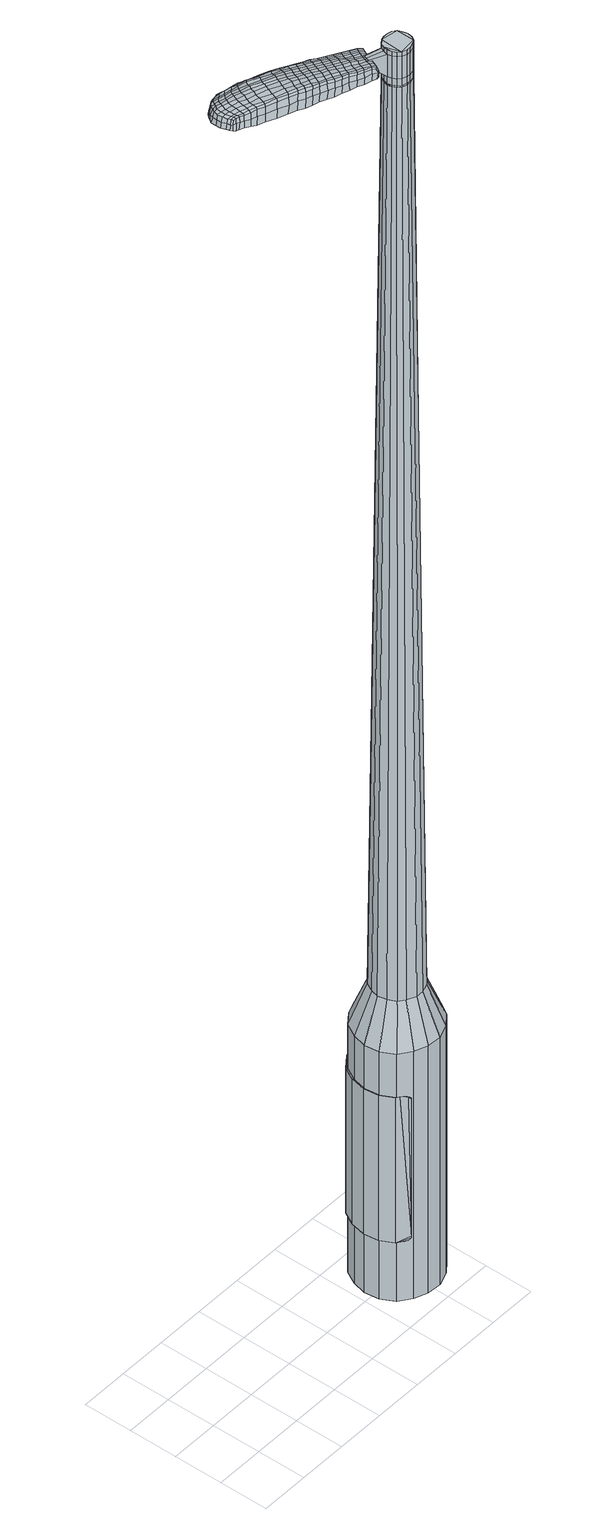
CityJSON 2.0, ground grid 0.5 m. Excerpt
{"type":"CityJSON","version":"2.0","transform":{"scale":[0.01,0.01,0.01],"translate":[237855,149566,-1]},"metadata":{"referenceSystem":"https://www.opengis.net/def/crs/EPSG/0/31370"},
"CityObjects":{
"object1":{"type":"GenericCityObject","attributes":{"cluster":994,"mean_distance_to_centroid":0.336,"new_centroid_x":237857.54,"new_centroid_y":149566.58,"mean_distance_to_camera":14.03,"H1":49.87,"H2":51.18,"Z_final":110.57,"cluster2":-1,"proj_x":237857.62,"proj_y":149566.37,"id_line":48019,"bearing_l":68.98,"distance":0.223,"orientation":"left","G_obj":158.98},"geometry":[{"type":"MultiSurface","lod":"2","boundaries":[[[0,1,2,3]],[[1,4,5,2]],[[4,6,7,5]],[[6,8,9,7]],[[8,10,11,9]],[[10,12,13,11]],[[12,14,15,13]],[[14,16,17,15]],[[16,18,19,17]],[[18,20,21,19]],[[20,22,23,21]],[[22,24,25,23]],[[24,26,27,25]],[[26,28,29,27]],[[28,30,31,29]],[[30,32,33,31]],[[32,34,35,33]],[[34,0,3,35]],[[36,37,38,39]],[[38,40,41,42]],[[41,43,42]],[[42,44,45,46]],[[45,47,46]],[[46,48,49,50]],[[49,51,50]],[[42,46,50,38]],[[50,52,39,38]],[[53,36,39]],[[2,5,7,35]],[[7,9,11,15]],[[11,13,15]],[[15,17,19,23]],[[19,21,23]],[[23,25,27,31]],[[27,29,31]],[[15,23,31,7]],[[31,33,35,7]],[[3,2,35]],[[1,0,54,55]],[[0,34,56,54]],[[34,32,57,56]],[[32,30,58,57]],[[30,28,59,58]],[[28,26,60,59]],[[26,24,61,60]],[[24,22,62,61]],[[22,20,63,62]],[[20,18,64,63]],[[18,16,65,64]],[[16,14,66,65]],[[14,12,67,66]],[[12,10,68,67]],[[10,8,69,68]],[[8,6,70,69]],[[6,4,71,70]],[[4,1,55,71]],[[55,54,72,73]],[[54,56,74,72]],[[56,57,75,74]],[[57,58,76,75]],[[58,59,77,76]],[[59,60,78,77]],[[60,61,79,78]],[[61,62,80,79]],[[62,63,81,80]],[[63,64,82,81]],[[64,65,83,82]],[[65,66,84,83]],[[66,67,85,84]],[[67,68,86,85]],[[68,69,87,86]],[[69,70,88,87]],[[70,71,89,88]],[[71,55,73,89]],[[72,90,91,92]],[[93,94,90,72]],[[75,95,94,93]],[[76,96,95,75]],[[97,98,96,76]],[[78,99,98,97]],[[79,100,99,78]],[[101,102,100,79]],[[103,104,102,101]],[[105,106,104,103]],[[107,108,106,105]],[[84,109,108,107]],[[110,111,109,84]],[[112,113,111,110]],[[87,114,113,112]],[[88,115,114,87]],[[116,117,115,88]],[[92,91,117,116]],[[118,119,120,121]],[[122,118,121,123]],[[124,122,123,125]],[[126,124,125,127]],[[128,126,127,129]],[[130,128,129,131]],[[132,130,131,133]],[[134,132,133,135]],[[136,134,135,137]],[[138,136,137,139]],[[140,138,139,141]],[[142,140,141,143]],[[144,142,143,145]],[[146,144,145,147]],[[148,146,147,149]],[[150,148,149,151]],[[73,72,92]],[[74,93,72]],[[74,75,93]],[[77,97,76]],[[77,78,97]],[[80,101,79]],[[80,81,103,101]],[[81,82,105,103]],[[82,83,107,105]],[[83,84,107]],[[85,110,84]],[[85,86,112,110]],[[86,87,112]],[[89,116,88]],[[89,73,92,116]],[[152,91,90]],[[152,153,117,91]],[[153,115,117]],[[154,113,114]],[[154,155,111,113]],[[155,109,111]],[[156,108,109]],[[156,157,106,108]],[[157,158,104,106]],[[158,159,102,104]],[[159,100,102]],[[160,98,99]],[[160,96,98]],[[161,94,95]],[[161,90,94]],[[39,52,150,162]],[[152,90,163,151]],[[53,39,162,119]],[[90,161,120,163]],[[36,53,119,118]],[[161,95,121,120]],[[37,36,118,122]],[[95,96,123,121]],[[38,37,122,124]],[[96,160,125,123]],[[40,38,124,126]],[[160,99,127,125]],[[41,40,126,128]],[[99,100,129,127]],[[43,41,128,130]],[[100,159,131,129]],[[42,43,130,132]],[[159,158,133,131]],[[44,42,132,134]],[[158,157,135,133]],[[45,44,134,136]],[[157,156,137,135]],[[47,45,136,138]],[[156,109,139,137]],[[46,47,138,140]],[[109,155,141,139]],[[48,46,140,142]],[[155,154,143,141]],[[49,48,142,144]],[[154,114,145,143]],[[51,49,144,146]],[[114,115,147,145]],[[50,51,146,148]],[[115,153,149,147]],[[52,50,148,150]],[[153,152,151,149]],[[150,151,164,165]],[[151,163,166,164]],[[163,120,167,166]],[[120,119,168,167]],[[119,162,169,168]],[[162,150,165,169]],[[170,171,172,173]],[[174,170,173,175]],[[170,174,176,177]],[[171,170,177,178]],[[179,180,181,182]],[[183,179,182,184]],[[179,183,185,186]],[[180,179,186,187]],[[188,189,190,191]],[[192,188,191,193]],[[188,192,194,195]],[[189,188,195,196]],[[197,198,199,200]],[[201,197,200,202]],[[197,201,203,204]],[[198,197,204,205]],[[206,207,208,209]],[[210,206,209,211]],[[206,210,212,213]],[[207,206,213,214]],[[215,216,217,218]],[[219,215,218,220]],[[215,219,221,222]],[[216,215,222,223]],[[224,225,226,227]],[[216,224,227,217]],[[224,216,223,228]],[[225,224,228,229]],[[230,231,232,233]],[[225,230,233,226]],[[230,225,229,234]],[[231,230,234,235]],[[236,174,175,237]],[[231,236,237,232]],[[236,231,235,238]],[[174,236,238,176]],[[239,240,241,242]],[[243,239,242,244]],[[239,243,245,246]],[[240,239,246,247]],[[248,249,250,251]],[[240,248,251,241]],[[248,240,247,252]],[[249,248,252,253]],[[254,255,256,257]],[[249,254,257,250]],[[254,249,253,258]],[[255,254,258,259]],[[260,261,262,263]],[[255,260,263,256]],[[260,255,259,264]],[[261,260,264,265]],[[266,171,178,267]],[[261,266,267,262]],[[266,261,265,268]],[[171,266,268,172]],[[269,270,271,272]],[[273,269,272,274]],[[269,273,275,276]],[[270,269,276,277]],[[278,279,280,281]],[[270,278,281,271]],[[278,270,277,282]],[[279,278,282,283]],[[284,285,286,287]],[[279,284,287,280]],[[284,279,283,288]],[[285,284,288,289]],[[290,183,184,291]],[[285,290,291,286]],[[290,285,289,292]],[[183,290,292,185]],[[293,294,295,296]],[[297,293,296,298]],[[293,297,299,300]],[[294,293,300,301]],[[302,303,304,305]],[[294,302,305,295]],[[302,294,301,306]],[[303,302,306,307]],[[308,309,310,311]],[[303,308,311,304]],[[308,303,307,312]],[[309,308,312,313]],[[314,315,316,317]],[[309,314,317,310]],[[314,309,313,318]],[[315,314,318,319]],[[320,180,187,321]],[[315,320,321,316]],[[320,315,319,322]],[[180,320,322,181]],[[323,209,208,324]],[[325,323,324,326]],[[323,325,327,328]],[[209,323,328,211]],[[329,325,326,330]],[[331,329,330,332]],[[329,331,333,334]],[[325,329,334,327]],[[335,331,332,336]],[[337,335,336,338]],[[335,337,339,340]],[[331,335,340,333]],[[341,337,338,342]],[[343,341,342,344]],[[341,343,345,346]],[[337,341,346,339]],[[347,343,344,348]],[[198,347,348,199]],[[347,198,205,349]],[[343,347,349,345]],[[350,351,196,195]],[[352,350,195,194]],[[350,352,353,354]],[[351,350,354,355]],[[356,357,355,354]],[[358,356,354,353]],[[356,358,359,360]],[[357,356,360,361]],[[362,363,361,360]],[[364,362,360,359]],[[362,364,365,366]],[[363,362,366,367]],[[368,369,367,366]],[[370,368,366,365]],[[368,370,203,201]],[[369,368,201,202]],[[371,372,373,374]],[[273,371,374,275]],[[371,273,274,375]],[[372,371,375,376]],[[377,192,193,378]],[[372,377,378,373]],[[377,372,376,379]],[[192,377,379,194]],[[380,381,382,383]],[[219,380,383,221]],[[380,219,220,384]],[[381,380,384,385]],[[386,387,388,389]],[[381,386,389,382]],[[386,381,385,390]],[[387,386,390,391]],[[392,189,196,393]],[[387,392,393,388]],[[392,387,391,394]],[[189,392,394,190]],[[395,396,397,398]],[[177,395,398,178]],[[395,177,176,399]],[[396,395,399,400]],[[401,402,403,404]],[[396,401,404,397]],[[401,396,400,405]],[[402,401,405,406]],[[407,200,199,408]],[[402,407,408,403]],[[407,402,406,409]],[[200,407,409,202]],[[410,411,412,413]],[[182,410,413,184]],[[410,182,181,414]],[[411,410,414,415]],[[416,204,203,417]],[[411,416,417,412]],[[416,411,415,418]],[[204,416,418,205]],[[419,420,421,422]],[[297,419,422,299]],[[419,297,298,423]],[[420,419,423,424]],[[425,210,211,426]],[[420,425,426,421]],[[425,420,424,427]],[[210,425,427,212]],[[428,429,430,431]],[[243,428,431,245]],[[428,243,244,432]],[[429,428,432,433]],[[434,435,436,437]],[[429,434,437,430]],[[434,429,433,438]],[[435,434,438,439]],[[440,207,214,441]],[[435,440,441,436]],[[440,435,439,442]],[[207,440,442,208]],[[443,444,433,432]],[[242,443,432,244]],[[443,242,241,445]],[[444,443,445,446]],[[447,448,439,438]],[[444,447,438,433]],[[447,444,446,449]],[[448,447,449,450]],[[451,324,208,442]],[[448,451,442,439]],[[451,448,450,452]],[[324,451,452,326]],[[453,454,455,456]],[[300,453,456,301]],[[453,300,299,422]],[[454,453,422,421]],[[457,328,327,458]],[[454,457,458,455]],[[457,454,421,426]],[[328,457,426,211]],[[459,460,446,445]],[[251,459,445,241]],[[459,251,250,461]],[[460,459,461,462]],[[463,464,450,449]],[[460,463,449,446]],[[463,460,462,465]],[[464,463,465,466]],[[467,330,326,452]],[[464,467,452,450]],[[467,464,466,468]],[[330,467,468,332]],[[469,470,471,472]],[[306,469,472,307]],[[469,306,301,456]],[[470,469,456,455]],[[473,334,333,474]],[[470,473,474,471]],[[473,470,455,458]],[[334,473,458,327]],[[475,476,462,461]],[[257,475,461,250]],[[475,257,256,477]],[[476,475,477,478]],[[479,480,466,465]],[[476,479,465,462]],[[479,476,478,481]],[[480,479,481,482]],[[483,336,332,468]],[[480,483,468,466]],[[483,480,482,484]],[[336,483,484,338]],[[485,486,487,488]],[[312,485,488,313]],[[485,312,307,472]],[[486,485,472,471]],[[489,340,339,490]],[[486,489,490,487]],[[489,486,471,474]],[[340,489,474,333]],[[491,492,478,477]],[[263,491,477,256]],[[491,263,262,493]],[[492,491,493,494]],[[495,496,482,481]],[[492,495,481,478]],[[495,492,494,497]],[[496,495,497,498]],[[499,342,338,484]],[[496,499,484,482]],[[499,496,498,500]],[[342,499,500,344]],[[501,502,503,504]],[[318,501,504,319]],[[501,318,313,488]],[[502,501,488,487]],[[505,346,345,506]],[[502,505,506,503]],[[505,502,487,490]],[[346,505,490,339]],[[507,508,494,493]],[[267,507,493,262]],[[507,267,178,398]],[[508,507,398,397]],[[509,510,498,497]],[[508,509,497,494]],[[509,508,397,404]],[[510,509,404,403]],[[511,348,344,500]],[[510,511,500,498]],[[511,510,403,408]],[[348,511,408,199]],[[512,513,415,414]],[[322,512,414,181]],[[512,322,319,504]],[[513,512,504,503]],[[514,349,205,418]],[[513,514,418,415]],[[514,513,503,506]],[[349,514,506,345]],[[515,516,376,375]],[[272,515,375,274]],[[515,272,271,517]],[[516,515,517,518]],[[519,352,194,379]],[[516,519,379,376]],[[519,516,518,520]],[[352,519,520,353]],[[521,522,523,524]],[[222,521,524,223]],[[521,222,221,383]],[[522,521,383,382]],[[525,526,527,528]],[[522,525,528,523]],[[525,522,382,389]],[[526,525,389,388]],[[529,351,355,530]],[[526,529,530,527]],[[529,526,388,393]],[[351,529,393,196]],[[531,532,518,517]],[[281,531,517,271]],[[531,281,280,533]],[[532,531,533,534]],[[535,358,353,520]],[[532,535,520,518]],[[535,532,534,536]],[[358,535,536,359]],[[537,538,539,540]],[[228,537,540,229]],[[537,228,223,524]],[[538,537,524,523]],[[541,542,543,544]],[[538,541,544,539]],[[541,538,523,528]],[[542,541,528,527]],[[545,357,361,546]],[[542,545,546,543]],[[545,542,527,530]],[[357,545,530,355]],[[547,548,534,533]],[[287,547,533,280]],[[547,287,286,549]],[[548,547,549,550]],[[551,364,359,536]],[[548,551,536,534]],[[551,548,550,552]],[[364,551,552,365]],[[553,554,555,556]],[[234,553,556,235]],[[553,234,229,540]],[[554,553,540,539]],[[557,558,559,560]],[[554,557,560,555]],[[557,554,539,544]],[[558,557,544,543]],[[561,363,367,562]],[[558,561,562,559]],[[561,558,543,546]],[[363,561,546,361]],[[563,564,550,549]],[[291,563,549,286]],[[563,291,184,413]],[[564,563,413,412]],[[565,370,365,552]],[[564,565,552,550]],[[565,564,412,417]],[[370,565,417,203]],[[566,567,400,399]],[[238,566,399,176]],[[566,238,235,556]],[[567,566,556,555]],[[568,569,406,405]],[[567,568,405,400]],[[568,567,555,560]],[[569,568,560,559]],[[570,369,202,409]],[[569,570,409,406]],[[570,569,559,562]],[[369,570,562,367]],[[571,572,573,574]],[[574,573,575,576]],[[577,575,573,578]],[[578,573,572,579]],[[580,581,582,583]],[[583,582,584,585]],[[586,584,582,587]],[[587,582,581,588]],[[589,590,591,592]],[[592,591,593,594]],[[595,593,591,596]],[[596,591,590,597]],[[598,599,600,601]],[[601,600,602,603]],[[604,602,600,605]],[[605,600,599,606]],[[607,608,609,610]],[[610,609,611,612]],[[613,611,609,614]],[[614,609,608,615]],[[616,617,618,619]],[[619,618,620,621]],[[622,620,618,623]],[[623,618,617,624]],[[625,626,627,628]],[[628,627,617,616]],[[624,617,627,629]],[[629,627,626,630]],[[631,632,633,634]],[[634,633,626,625]],[[630,626,633,635]],[[635,633,632,636]],[[576,575,637,638]],[[638,637,632,631]],[[636,632,637,639]],[[639,637,575,577]],[[640,641,642,643]],[[643,642,644,645]],[[646,644,642,647]],[[647,642,641,648]],[[649,650,651,652]],[[652,651,641,640]],[[648,641,651,653]],[[653,651,650,654]],[[655,656,657,658]],[[658,657,650,649]],[[654,650,657,659]],[[659,657,656,660]],[[661,662,663,664]],[[664,663,656,655]],[[660,656,663,665]],[[665,663,662,666]],[[579,572,667,668]],[[668,667,662,661]],[[666,662,667,669]],[[669,667,572,571]],[[670,671,672,673]],[[673,672,674,675]],[[676,674,672,677]],[[677,672,671,678]],[[679,680,681,682]],[[682,681,671,670]],[[678,671,681,683]],[[683,681,680,684]],[[685,686,687,688]],[[688,687,680,679]],[[684,680,687,689]],[[689,687,686,690]],[[585,584,691,692]],[[692,691,686,685]],[[690,686,691,693]],[[693,691,584,586]],[[694,695,696,697]],[[697,696,698,699]],[[700,698,696,701]],[[701,696,695,702]],[[703,704,705,706]],[[706,705,695,694]],[[702,695,705,707]],[[707,705,704,708]],[[709,710,711,712]],[[712,711,704,703]],[[708,704,711,713]],[[713,711,710,714]],[[715,716,717,718]],[[718,717,710,709]],[[714,710,717,719]],[[719,717,716,720]],[[588,581,721,722]],[[722,721,716,715]],[[720,716,721,723]],[[723,721,581,580]],[[607,610,724,725]],[[725,724,726,727]],[[728,726,724,729]],[[729,724,610,612]],[[727,726,730,731]],[[731,730,732,733]],[[734,732,730,735]],[[735,730,726,728]],[[733,732,736,737]],[[737,736,738,739]],[[740,738,736,741]],[[741,736,732,734]],[[739,738,742,743]],[[743,742,744,745]],[[746,744,742,747]],[[747,742,738,740]],[[745,744,748,749]],[[749,748,599,598]],[[606,599,748,750]],[[750,748,744,746]],[[597,751,752,596]],[[596,752,753,595]],[[754,753,752,755]],[[755,752,751,756]],[[756,757,758,755]],[[755,758,759,754]],[[760,759,758,761]],[[761,758,757,762]],[[762,763,764,761]],[[761,764,765,760]],[[766,765,764,767]],[[767,764,763,768]],[[768,769,770,767]],[[767,770,771,766]],[[604,771,770,602]],[[602,770,769,603]],[[772,773,774,775]],[[775,774,674,676]],[[675,674,774,776]],[[776,774,773,777]],[[594,593,778,779]],[[779,778,773,772]],[[777,773,778,780]],[[780,778,593,595]],[[781,782,783,784]],[[784,783,620,622]],[[621,620,783,785]],[[785,783,782,786]],[[787,788,789,790]],[[790,789,782,781]],[[786,782,789,791]],[[791,789,788,792]],[[597,590,793,794]],[[794,793,788,787]],[[792,788,793,795]],[[795,793,590,589]],[[796,797,798,799]],[[799,798,578,579]],[[577,578,798,800]],[[800,798,797,801]],[[802,803,804,805]],[[805,804,797,796]],[[801,797,804,806]],[[806,804,803,807]],[[598,601,808,809]],[[809,808,803,802]],[[807,803,808,810]],[[810,808,601,603]],[[811,812,813,814]],[[814,813,583,585]],[[580,583,813,815]],[[815,813,812,816]],[[604,605,817,818]],[[818,817,812,811]],[[816,812,817,819]],[[819,817,605,606]],[[820,821,822,823]],[[823,822,698,700]],[[699,698,822,824]],[[824,822,821,825]],[[612,611,826,827]],[[827,826,821,820]],[[825,821,826,828]],[[828,826,611,613]],[[829,830,831,646]],[[831,644,646]],[[645,644,831,832]],[[832,831,830,833]],[[834,835,836,837]],[[837,836,830,829]],[[833,830,836,838]],[[838,836,835,839]],[[615,608,840,841]],[[841,840,835,834]],[[839,835,840,842]],[[842,840,608,607]],[[833,843,844,832]],[[832,844,643,645]],[[640,643,844,845]],[[845,844,843,846]],[[839,847,848,838]],[[838,848,843,833]],[[846,843,848,849]],[[849,848,847,850]],[[607,725,851,842]],[[842,851,847,839]],[[850,847,851,852]],[[852,851,725,727]],[[853,854,855,856]],[[856,855,701,702]],[[700,701,855,823]],[[823,855,854,820]],[[728,729,857,858]],[[858,857,854,853]],[[820,854,857,827]],[[827,857,729,612]],[[846,859,860,845]],[[845,860,652,640]],[[649,652,860,861]],[[861,860,859,862]],[[850,863,864,849]],[[849,864,859,846]],[[862,859,864,865]],[[865,864,863,866]],[[727,731,867,852]],[[852,867,863,850]],[[866,863,867,868]],[[868,867,731,733]],[[869,870,871,872]],[[872,871,707,708]],[[702,707,871,856]],[[856,871,870,853]],[[734,735,873,874]],[[874,873,870,869]],[[853,870,873,858]],[[858,873,735,728]],[[862,875,876,861]],[[861,876,658,649]],[[655,658,876,877]],[[877,876,875,878]],[[866,879,880,865]],[[865,880,875,862]],[[878,875,880,881]],[[881,880,879,882]],[[733,737,883,868]],[[868,883,879,866]],[[882,879,883,884]],[[884,883,737,739]],[[885,886,887,888]],[[888,887,713,714]],[[708,713,887,872]],[[872,887,886,869]],[[740,741,889,890]],[[890,889,886,885]],[[869,886,889,874]],[[874,889,741,734]],[[878,891,892,877]],[[877,892,664,655]],[[661,664,892,893]],[[893,892,891,894]],[[882,895,896,881]],[[881,896,891,878]],[[894,891,896,897]],[[897,896,895,898]],[[739,743,899,884]],[[884,899,895,882]],[[898,895,899,900]],[[900,899,743,745]],[[901,902,903,904]],[[904,903,719,720]],[[714,719,903,888]],[[888,903,902,885]],[[746,747,905,906]],[[906,905,902,901]],[[885,902,905,890]],[[890,905,747,740]],[[894,907,908,893]],[[893,908,668,661]],[[579,668,908,799]],[[799,908,907,796]],[[898,909,910,897]],[[897,910,907,894]],[[796,907,910,805]],[[805,910,909,802]],[[745,749,911,900]],[[900,911,909,898]],[[802,909,911,809]],[[809,911,749,598]],[[816,912,913,815]],[[815,913,723,580]],[[720,723,913,904]],[[904,913,912,901]],[[606,750,914,819]],[[819,914,912,816]],[[901,912,914,906]],[[906,914,750,746]],[[777,915,916,776]],[[776,916,673,675]],[[670,673,916,917]],[[917,916,915,918]],[[595,753,919,780]],[[780,919,915,777]],[[918,915,919,920]],[[920,919,753,754]],[[921,922,923,924]],[[924,923,623,624]],[[622,623,923,784]],[[784,923,922,781]],[[925,926,927,928]],[[928,927,922,921]],[[781,922,927,790]],[[790,927,926,787]],[[756,751,929,930]],[[930,929,926,925]],[[787,926,929,794]],[[794,929,751,597]],[[918,931,932,917]],[[917,932,682,670]],[[679,682,932,933]],[[933,932,931,934]],[[754,759,935,920]],[[920,935,931,918]],[[934,931,935,936]],[[936,935,759,760]],[[937,938,939,940]],[[940,939,629,630]],[[624,629,939,924]],[[924,939,938,921]],[[941,942,943,944]],[[944,943,938,937]],[[921,938,943,928]],[[928,943,942,925]],[[762,757,945,946]],[[946,945,942,941]],[[925,942,945,930]],[[930,945,757,756]],[[934,947,948,933]],[[933,948,688,679]],[[685,688,948,949]],[[949,948,947,950]],[[760,765,951,936]],[[936,951,947,934]],[[950,947,951,952]],[[952,951,765,766]],[[953,954,955,956]],[[956,955,635,636]],[[630,635,955,940]],[[940,955,954,937]],[[957,958,959,960]],[[960,959,954,953]],[[937,954,959,944]],[[944,959,958,941]],[[768,763,961,962]],[[962,961,958,957]],[[941,958,961,946]],[[946,961,763,762]],[[950,963,964,949]],[[949,964,692,685]],[[585,692,964,814]],[[814,964,963,811]],[[766,771,965,952]],[[952,965,963,950]],[[811,963,965,818]],[[818,965,771,604]],[[801,966,967,800]],[[800,967,639,577]],[[636,639,967,956]],[[956,967,966,953]],[[807,968,969,806]],[[806,969,966,801]],[[953,966,969,960]],[[960,969,968,957]],[[603,769,970,810]],[[810,970,968,807]],[[957,968,970,962]],[[962,970,769,768]],[[571,574,173,172]],[[574,576,175,173]],[[586,587,186,185]],[[587,588,187,186]],[[589,592,191,190]],[[592,594,193,191]],[[613,614,213,212]],[[614,615,214,213]],[[616,619,218,217]],[[619,621,220,218]],[[625,628,227,226]],[[628,616,217,227]],[[631,634,233,232]],[[634,625,226,233]],[[576,638,237,175]],[[638,631,232,237]],[[646,647,246,245]],[[647,648,247,246]],[[648,653,252,247]],[[653,654,253,252]],[[654,659,258,253]],[[659,660,259,258]],[[660,665,264,259]],[[665,666,265,264]],[[666,669,268,265]],[[669,571,172,268]],[[676,677,276,275]],[[677,678,277,276]],[[678,683,282,277]],[[683,684,283,282]],[[684,689,288,283]],[[689,690,289,288]],[[690,693,292,289]],[[693,586,185,292]],[[694,697,296,295]],[[697,699,298,296]],[[703,706,305,304]],[[706,694,295,305]],[[709,712,311,310]],[[712,703,304,311]],[[715,718,317,316]],[[718,709,310,317]],[[588,722,321,187]],[[722,715,316,321]],[[772,775,374,373]],[[775,676,275,374]],[[594,779,378,193]],[[779,772,373,378]],[[621,785,384,220]],[[785,786,385,384]],[[786,791,390,385]],[[791,792,391,390]],[[792,795,394,391]],[[795,589,190,394]],[[699,824,423,298]],[[824,825,424,423]],[[825,828,427,424]],[[828,613,212,427]],[[829,646,431,430]],[[646,245,431]],[[834,837,437,436]],[[837,829,430,437]],[[615,841,441,214]],[[841,834,436,441]],[[971,972,973,974]],[[975,976,974,973]],[[977,978,979,980]],[[981,982,983,984]],[[972,985,986,973]],[[987,975,973,986]],[[988,977,980,989]],[[990,991,982,981]],[[985,992,993,986]],[[993,994,987,986]],[[995,988,989,996]],[[997,991,990,998]],[[992,999,1000,993]],[[1000,1001,994,993]],[[1002,995,996,1003]],[[1004,997,998,1005]],[[1006,1007,1008,1009]],[[1010,1011,1007,1006]],[[1010,1012,1013,1011]],[[1012,1014,1015,1013]],[[1016,1017,1018,1019]],[[1020,1021,1017,1016]],[[1022,1023,1021,1020]],[[1024,1025,1023,1022]],[[1019,1008,1007,1016]],[[1016,1007,1011,1020]],[[1011,1013,1022,1020]],[[1013,1015,1024,1022]],[[980,979,976,975]],[[989,980,975,987]],[[994,996,989,987]],[[1001,1003,996,994]],[[981,984,978,977]],[[990,981,977,988]],[[998,990,988,995]],[[1005,998,995,1002]],[[982,1006,1009,983]],[[991,1010,1006,982]],[[1012,1010,991,997]],[[1014,1012,997,1004]],[[1026,1027,1028,1029]],[[1028,1030,1031,1032]],[[1028,1032,1033,1034]],[[1028,1034,1029]],[[1035,1026,1029,1036]],[[1037,1036,1029,1038]],[[1039,1038,1029]],[[1040,1028,1027,1041]],[[1042,1040,1041,1043]],[[1044,1042,1043,1045]],[[1046,1044,1045,1047]],[[1048,1046,1047,1049]],[[1049,1050,1051,1052]],[[1049,1052,1053,1054]],[[1049,1054,1055,1056]],[[1055,1057,1058,1059]],[[1055,1059,1060,1061]],[[1055,1061,1056]],[[1049,1056,1048]],[[1062,1063,1027,1026]],[[1064,1065,1030,1028]],[[1066,1067,1039,1029]],[[1063,1068,1041,1027]],[[1069,1064,1028,1040]],[[1068,1070,1043,1041]],[[1071,1069,1040,1042]],[[1070,1072,1045,1043]],[[1073,1071,1042,1044]],[[1072,1074,1047,1045]],[[1075,1073,1044,1046]],[[1074,1076,1049,1047]],[[1077,1075,1046,1048]],[[1076,1078,1050,1049]],[[1079,1080,1057,1055]],[[1081,1077,1048,1056]],[[1051,1050,1078,1082]],[[1052,1051,1082,1083]],[[1053,1052,1083,1084]],[[1054,1053,1084,1085]],[[1055,1054,1085,1079]],[[1086,1062,1026,1035]],[[1087,1086,1035,1036]],[[1088,1087,1036,1037]],[[1089,1088,1037,1038]],[[1067,1089,1038,1039]],[[1031,1030,1065,1090]],[[1058,1057,1080,1091]],[[1032,1031,1090,1092]],[[1033,1032,1092,1093]],[[1034,1033,1093,1094]],[[1029,1034,1094,1066]],[[1059,1058,1091,1095]],[[1060,1059,1095,1096]],[[1061,1060,1096,1097]],[[1056,1061,1097,1081]]]}]}
},
"vertices":[
[212,72,384],[219,85,384],[219,85,96],[212,72,96],[231,94,384],[231,94,96],[245,99,384],[245,99,96],[259,99,384],[259,99,96],[273,93,384],[273,93,96],[284,84,384],[284,84,96],[291,71,384],[291,71,96],[294,56,384],[294,56,96],[291,42,384],[291,42,96],[283,29,384],[283,29,96],[272,20,384],[272,20,96],[258,15,384],[258,15,96],[243,16,384],[243,16,96],[230,21,384],[230,21,96],[218,30,384],[218,30,96],[211,43,384],[211,43,96],[209,58,384],[209,58,96],[239,53,1524],[241,49,1524],[244,46,1524],[239,62,1524],[249,44,1524],[253,44,1524],[262,48,1524],[258,45,1524],[264,52,1524],[265,57,1524],[262,66,1524],[264,61,1524],[258,69,1524],[254,70,1524],[245,69,1524],[249,70,1524],[241,66,1524],[238,57,1524],[228,66,429],[232,74,429],[226,58,429],[228,49,429],[232,41,429],[238,36,429],[247,32,429],[255,32,429],[264,35,429],[270,41,429],[275,48,429],[277,57,429],[275,65,429],[271,73,429],[264,79,429],[256,82,429],[247,82,429],[239,79,429],[239,62,1483],[241,66,1483],[238,57,1483],[239,53,1483],[241,49,1483],[244,46,1483],[249,44,1483],[253,44,1483],[258,45,1483],[262,48,1483],[264,52,1483],[265,57,1483],[264,61,1483],[262,66,1483],[258,69,1483],[254,70,1483],[249,70,1483],[245,69,1483],[239,62,1485],[242,66,1485],[242,66,1483],[239,57,1483],[239,57,1485],[239,53,1485],[241,49,1485],[245,46,1483],[245,46,1485],[249,44,1485],[253,44,1485],[258,46,1483],[258,46,1485],[261,49,1483],[261,49,1485],[263,52,1483],[263,52,1485],[264,57,1483],[264,57,1485],[264,61,1485],[261,65,1483],[261,65,1485],[258,68,1483],[258,68,1485],[254,70,1485],[249,70,1485],[245,68,1483],[245,68,1485],[239,53,1519],[238,57,1519],[238,57,1493],[239,53,1493],[241,49,1519],[241,49,1493],[244,46,1519],[244,46,1493],[249,44,1519],[249,44,1493],[253,44,1519],[253,44,1493],[258,45,1519],[258,45,1493],[262,48,1519],[262,48,1493],[264,52,1519],[264,52,1493],[265,57,1519],[265,57,1493],[264,61,1519],[264,61,1493],[262,66,1519],[262,66,1493],[258,69,1519],[258,69,1493],[254,70,1519],[254,70,1493],[249,70,1519],[249,70,1493],[245,69,1519],[245,69,1493],[241,66,1519],[241,66,1493],[241,66,1485],[245,69,1485],[258,69,1485],[262,66,1485],[265,57,1485],[264,52,1485],[262,48,1485],[258,45,1485],[244,46,1485],[238,57,1485],[239,62,1519],[239,62,1493],[223,72,1513],[223,72,1518],[221,69,1513],[220,66,1513],[220,66,1518],[221,69,1518],[159,113,1519],[166,111,1518],[165,113,1509],[159,115,1510],[151,117,1519],[151,119,1510],[152,115,1526],[160,112,1525],[166,109,1525],[145,78,1519],[152,75,1518],[153,76,1525],[147,79,1525],[137,80,1519],[138,82,1526],[135,80,1510],[143,77,1510],[150,74,1509],[83,120,1519],[84,124,1519],[84,124,1513],[82,121,1513],[83,116,1519],[82,116,1513],[84,116,1524],[85,120,1524],[86,123,1524],[152,94,1530],[159,91,1529],[160,94,1529],[153,97,1530],[144,97,1531],[145,100,1531],[142,93,1530],[151,90,1530],[158,88,1529],[228,65,1512],[229,67,1512],[227,68,1517],[227,65,1517],[227,62,1512],[225,63,1517],[226,62,1506],[227,65,1506],[228,68,1506],[104,133,1519],[107,133,1519],[106,134,1512],[103,135,1512],[101,134,1518],[101,135,1512],[101,133,1522],[103,132,1523],[107,131,1524],[111,131,1519],[117,130,1519],[116,132,1512],[111,133,1512],[111,130,1524],[117,128,1525],[122,128,1519],[130,125,1519],[129,127,1511],[122,130,1511],[123,126,1526],[130,124,1526],[140,121,1519],[140,123,1510],[141,119,1526],[227,83,1513],[220,86,1513],[220,85,1518],[227,82,1517],[232,80,1512],[230,80,1516],[231,82,1506],[226,84,1507],[219,88,1507],[213,89,1514],[206,92,1515],[206,91,1520],[213,88,1519],[212,91,1507],[205,94,1507],[199,96,1515],[192,99,1516],[193,97,1522],[200,94,1521],[199,97,1508],[192,100,1508],[186,102,1517],[179,105,1517],[179,103,1524],[186,100,1523],[185,104,1508],[178,107,1509],[172,108,1518],[173,106,1524],[172,110,1509],[90,100,1519],[93,99,1519],[94,100,1524],[91,101,1523],[88,102,1518],[89,102,1522],[87,101,1512],[89,99,1512],[91,98,1512],[97,97,1519],[102,94,1519],[103,95,1525],[98,98,1524],[96,96,1512],[101,93,1512],[108,92,1519],[115,89,1519],[116,90,1526],[109,93,1526],[106,91,1511],[114,88,1511],[126,85,1519],[127,86,1526],[124,84,1510],[216,55,1513],[208,57,1513],[207,56,1507],[214,54,1507],[221,53,1512],[220,53,1506],[220,54,1516],[217,56,1517],[209,58,1518],[201,59,1514],[194,62,1515],[193,61,1507],[200,59,1507],[202,60,1519],[195,63,1520],[187,64,1515],[180,66,1516],[178,65,1508],[185,63,1508],[188,65,1521],[181,67,1522],[173,68,1517],[166,71,1517],[164,70,1509],[171,68,1508],[174,70,1523],[167,72,1524],[159,73,1518],[157,72,1509],[160,74,1524],[221,67,1519],[222,70,1519],[215,70,1520],[215,73,1520],[213,67,1520],[220,65,1519],[208,73,1522],[209,75,1522],[201,75,1523],[202,78,1523],[199,72,1523],[206,70,1521],[194,78,1524],[195,81,1524],[187,81,1525],[188,83,1525],[186,78,1525],[192,75,1524],[180,83,1526],[181,86,1526],[173,86,1527],[174,89,1527],[172,83,1527],[179,80,1526],[166,89,1528],[167,91,1528],[165,85,1528],[87,119,1527],[89,122,1527],[87,115,1526],[91,113,1527],[92,117,1528],[93,120,1528],[97,115,1529],[99,118,1529],[97,111,1528],[103,108,1530],[104,112,1530],[106,116,1530],[111,109,1531],[112,113,1531],[110,105,1530],[118,102,1531],[120,106,1531],[121,110,1531],[132,102,1531],[133,105,1531],[130,98,1531],[86,103,1518],[85,106,1519],[84,106,1513],[85,103,1513],[88,104,1523],[86,106,1523],[83,111,1519],[82,111,1513],[85,111,1524],[99,134,1518],[96,133,1518],[97,132,1523],[100,132,1523],[98,135,1513],[96,134,1513],[93,131,1519],[89,129,1519],[91,129,1524],[94,131,1523],[92,132,1513],[89,130,1513],[87,127,1519],[88,126,1524],[86,127,1513],[159,110,1528],[158,108,1528],[165,106,1528],[166,107,1527],[151,114,1528],[150,112,1529],[157,106,1529],[156,103,1530],[163,100,1529],[164,103,1528],[149,109,1529],[148,106,1530],[155,100,1530],[161,97,1529],[146,103,1531],[147,80,1528],[148,82,1529],[140,85,1529],[139,83,1528],[154,78,1527],[155,80,1528],[149,86,1529],[141,89,1530],[156,84,1528],[223,54,1512],[224,56,1512],[223,57,1517],[222,55,1517],[222,53,1506],[223,55,1506],[225,59,1512],[224,60,1517],[224,59,1506],[233,79,1512],[232,77,1512],[232,78,1506],[232,80,1506],[232,79,1517],[231,77,1517],[231,75,1512],[231,72,1512],[230,73,1506],[231,76,1506],[230,75,1517],[229,73,1517],[230,70,1512],[229,71,1506],[228,70,1517],[227,81,1519],[226,79,1519],[220,84,1520],[219,82,1520],[225,77,1519],[224,75,1519],[218,80,1520],[217,77,1520],[223,72,1519],[216,75,1520],[217,57,1519],[218,58,1519],[211,61,1520],[210,59,1520],[219,61,1519],[212,64,1520],[213,87,1521],[212,85,1521],[206,90,1522],[205,88,1522],[211,83,1521],[210,80,1521],[205,86,1522],[204,83,1523],[209,78,1522],[203,81,1523],[203,61,1521],[204,63,1521],[197,66,1522],[196,64,1522],[205,66,1521],[198,69,1522],[199,93,1523],[199,91,1523],[192,96,1524],[192,94,1524],[198,89,1523],[197,86,1524],[191,91,1525],[190,89,1525],[196,83,1524],[189,86,1525],[189,66,1523],[190,68,1523],[183,71,1524],[182,68,1524],[191,71,1524],[184,74,1525],[186,99,1525],[185,97,1525],[179,101,1526],[178,100,1526],[184,94,1526],[183,92,1526],[177,97,1527],[176,94,1527],[182,89,1526],[175,92,1527],[175,71,1525],[176,73,1525],[169,75,1526],[168,73,1526],[177,76,1526],[170,79,1527],[172,104,1527],[172,103,1527],[171,100,1527],[169,97,1528],[168,94,1528],[161,75,1527],[162,78,1527],[163,81,1528],[90,103,1525],[89,105,1525],[93,101,1526],[92,104,1526],[87,110,1526],[91,108,1527],[102,132,1525],[99,131,1525],[103,130,1526],[105,131,1525],[96,130,1525],[93,128,1526],[97,126,1527],[100,128,1526],[91,125,1526],[95,124,1527],[98,99,1526],[97,102,1527],[103,97,1527],[103,99,1528],[97,106,1528],[103,103,1529],[110,129,1526],[108,128,1527],[114,126,1528],[116,127,1527],[106,126,1527],[103,124,1528],[109,122,1529],[112,124,1528],[101,121,1528],[107,119,1530],[109,94,1528],[109,97,1529],[117,91,1528],[117,93,1529],[109,101,1529],[118,98,1530],[122,125,1528],[120,124,1528],[128,121,1529],[129,122,1528],[118,122,1529],[116,119,1530],[124,116,1530],[126,119,1530],[114,116,1530],[123,113,1531],[128,87,1529],[128,89,1529],[129,93,1530],[140,118,1528],[139,116,1529],[138,114,1530],[136,111,1530],[134,108,1531],[164,111,1509],[165,109,1518],[158,112,1518],[158,114,1509],[151,115,1519],[150,117,1510],[151,113,1525],[159,110,1525],[165,107,1525],[154,78,1525],[153,77,1518],[146,79,1518],[147,81,1525],[138,82,1519],[139,83,1525],[136,81,1510],[144,79,1509],[151,76,1509],[86,123,1513],[86,123,1519],[85,120,1519],[84,120,1513],[85,116,1519],[84,116,1513],[86,116,1524],[87,119,1524],[88,122,1524],[160,94,1528],[159,91,1528],[152,94,1529],[153,97,1529],[143,97,1529],[145,100,1529],[142,94,1529],[151,91,1529],[157,88,1528],[226,69,1516],[226,68,1512],[225,66,1512],[225,66,1516],[224,63,1512],[224,64,1516],[223,63,1506],[225,66,1506],[226,69,1506],[106,132,1512],[106,131,1519],[103,131,1518],[103,133,1512],[101,132,1518],[101,133,1512],[101,131,1522],[103,130,1523],[106,129,1523],[116,130,1512],[116,128,1519],[111,129,1519],[110,131,1512],[111,128,1524],[116,126,1525],[128,125,1511],[129,123,1519],[122,126,1519],[121,128,1511],[122,125,1525],[129,122,1526],[140,119,1519],[139,121,1510],[140,118,1526],[219,83,1518],[219,84,1513],[226,81,1513],[226,80,1517],[230,79,1512],[229,79,1515],[230,80,1506],[225,83,1506],[218,86,1507],[205,89,1520],[205,91,1514],[212,88,1514],[212,86,1519],[211,89,1507],[205,92,1507],[192,95,1522],[192,97,1516],[198,94,1515],[199,92,1521],[198,95,1508],[191,99,1508],[178,101,1523],[178,103,1517],[185,100,1516],[185,98,1522],[184,102,1508],[178,105,1508],[171,106,1517],[172,104,1524],[171,108,1509],[95,101,1523],[94,100,1519],[91,102,1518],[92,103,1523],[89,103,1518],[90,104,1522],[88,102,1512],[90,101,1512],[92,100,1512],[104,97,1525],[103,96,1519],[98,98,1519],[99,99,1524],[97,97,1512],[102,95,1512],[117,91,1526],[116,90,1519],[109,93,1519],[110,94,1525],[107,93,1511],[114,90,1511],[127,86,1519],[128,87,1526],[125,85,1510],[208,58,1507],[209,59,1513],[216,57,1513],[215,56,1506],[221,55,1512],[220,55,1506],[220,56,1515],[217,58,1517],[210,60,1518],[193,63,1507],[195,64,1514],[202,61,1514],[200,61,1507],[203,62,1519],[196,65,1520],[179,67,1508],[180,68,1516],[187,66,1515],[186,65,1508],[189,67,1521],[182,69,1522],[165,72,1508],[166,73,1517],[173,70,1516],[172,69,1508],[175,71,1522],[168,74,1523],[159,75,1517],[158,74,1509],[161,76,1524],[221,68,1518],[221,70,1518],[214,70,1519],[215,73,1519],[213,68,1519],[220,65,1518],[207,73,1520],[208,75,1520],[200,76,1521],[201,78,1521],[199,73,1521],[206,70,1520],[193,78,1523],[194,81,1523],[186,81,1524],[187,84,1524],[185,78,1524],[192,75,1523],[179,84,1525],[180,86,1525],[172,86,1526],[173,89,1526],[171,83,1526],[178,81,1525],[166,89,1527],[167,92,1527],[164,86,1527],[90,121,1526],[89,118,1526],[88,115,1525],[92,113,1526],[92,117,1526],[94,120,1526],[99,118,1528],[98,115,1528],[97,111,1527],[104,108,1528],[105,112,1529],[106,115,1529],[113,113,1530],[111,109,1530],[110,106,1529],[119,103,1530],[120,106,1530],[121,109,1530],[133,105,1530],[132,102,1530],[130,98,1530],[86,106,1513],[87,107,1518],[88,104,1518],[87,104,1512],[90,105,1523],[88,107,1523],[86,111,1519],[85,111,1513],[87,111,1523],[98,130,1523],[97,131,1518],[99,132,1518],[100,130,1523],[99,133,1512],[97,132,1512],[92,127,1523],[91,128,1519],[94,130,1519],[95,129,1523],[93,131,1513],[90,128,1513],[88,125,1519],[90,125,1524],[87,126,1513],[164,105,1527],[158,108,1527],[159,109,1527],[165,106,1526],[151,112,1527],[150,111,1528],[162,100,1528],[155,103,1528],[157,105,1528],[163,103,1527],[149,109,1528],[147,106,1529],[154,100,1529],[161,97,1528],[146,103,1529],[140,86,1528],[148,83,1527],[148,81,1527],[140,84,1527],[154,79,1526],[155,81,1527],[149,87,1528],[141,90,1528],[156,84,1527],[221,57,1516],[222,57,1512],[222,55,1512],[221,56,1516],[221,55,1506],[221,56,1506],[223,60,1512],[222,60,1516],[222,59,1506],[230,79,1506],[230,78,1512],[231,79,1512],[230,78,1516],[229,78,1516],[228,74,1506],[228,73,1512],[229,76,1512],[229,77,1506],[228,76,1516],[227,73,1516],[227,71,1512],[227,71,1506],[227,71,1516],[225,79,1518],[225,80,1518],[219,83,1519],[219,82,1519],[223,75,1518],[224,77,1518],[218,80,1519],[217,78,1519],[222,72,1518],[216,75,1519],[210,61,1519],[217,59,1518],[217,58,1518],[210,60,1519],[218,62,1518],[212,64,1519],[212,85,1520],[212,86,1520],[205,89,1521],[205,88,1521],[210,80,1520],[211,83,1520],[204,86,1521],[203,83,1521],[209,78,1520],[202,81,1521],[196,66,1521],[203,64,1520],[203,63,1520],[196,65,1521],[205,67,1520],[198,69,1521],[198,91,1522],[198,92,1522],[192,95,1523],[191,94,1523],[196,86,1522],[197,89,1522],[190,91,1523],[189,89,1524],[195,83,1523],[188,86,1524],[182,71,1523],[189,69,1522],[189,67,1522],[182,70,1523],[191,72,1522],[184,74,1523],[184,97,1524],[185,98,1524],[178,100,1525],[178,99,1525],[182,92,1525],[184,94,1524],[177,97,1525],[176,94,1526],[181,89,1525],[175,92,1526],[168,76,1525],[175,73,1524],[175,72,1524],[168,74,1525],[177,77,1524],[170,79,1525],[171,102,1526],[172,103,1526],[169,97,1527],[170,100,1526],[168,94,1527],[162,78,1526],[161,77,1526],[163,82,1526],[90,106,1524],[91,104,1524],[94,102,1525],[93,104,1525],[89,110,1525],[92,109,1525],[103,129,1525],[100,129,1524],[102,130,1524],[105,129,1525],[98,125,1526],[94,126,1525],[97,128,1524],[100,127,1525],[92,124,1525],[95,123,1526],[98,102,1526],[99,100,1526],[104,98,1526],[104,100,1527],[98,106,1526],[104,104,1527],[114,125,1527],[108,127,1526],[110,128,1526],[116,126,1526],[110,121,1528],[103,123,1527],[106,125,1526],[112,123,1527],[101,121,1527],[108,118,1528],[110,97,1527],[110,95,1527],[117,92,1527],[117,94,1528],[110,101,1528],[118,98,1529],[128,120,1528],[120,123,1527],[121,124,1527],[129,121,1527],[124,115,1529],[116,119,1529],[118,121,1528],[126,118,1528],[114,116,1529],[123,112,1530],[129,90,1528],[128,88,1528],[129,94,1529],[139,116,1528],[140,117,1528],[136,111,1529],[137,113,1529],[134,108,1530],[230,80,1508],[228,74,1508],[198,87,1509],[201,94,1509],[178,95,1510],[181,103,1510],[141,110,1512],[145,118,1512],[161,112,1511],[158,103,1511],[124,116,1513],[112,121,1514],[115,129,1514],[128,125,1513],[225,67,1508],[195,79,1509],[175,87,1510],[138,101,1512],[155,95,1511],[121,108,1513],[108,112,1514],[223,61,1508],[192,72,1509],[172,79,1510],[134,92,1512],[151,86,1511],[105,104,1514],[118,99,1513],[220,55,1508],[189,64,1509],[169,71,1510],[131,84,1512],[148,77,1511],[102,96,1514],[114,90,1513],[99,125,1514],[94,125,1514],[97,132,1514],[102,133,1514],[96,117,1514],[91,119,1514],[93,109,1514],[89,112,1514],[90,102,1514],[86,106,1514],[89,125,1515],[85,123,1515],[85,124,1515],[90,129,1515],[87,121,1515],[84,122,1515],[85,117,1515],[84,121,1515],[84,112,1515],[83,120,1515],[220,28,334],[217,30,334],[217,30,165],[227,21,171],[220,28,165],[223,25,165],[225,23,166],[226,22,167],[227,21,169],[223,25,334],[225,23,333],[226,22,332],[227,21,331],[227,21,328],[210,43,165],[210,43,334],[208,58,165],[208,58,334],[211,73,165],[211,73,334],[218,86,165],[218,86,334],[230,95,165],[230,95,334],[234,97,334],[237,98,334],[240,99,333],[242,100,332],[243,100,331],[244,100,328],[234,97,165],[244,100,171],[243,100,169],[242,100,167],[240,99,166],[237,98,165],[222,30,334],[219,32,334],[219,32,165],[222,30,165],[229,23,171],[229,23,328],[212,44,334],[212,44,165],[211,58,334],[211,58,165],[213,72,334],[213,72,165],[220,84,334],[220,84,165],[231,93,334],[231,93,165],[235,94,334],[244,98,328],[244,98,171],[235,94,165],[238,95,334],[241,96,333],[243,97,332],[244,98,331],[224,27,334],[227,25,333],[228,24,332],[229,23,331],[224,27,165],[244,98,169],[227,25,166],[228,24,167],[229,23,169],[243,97,167],[241,96,166],[238,95,165]
]}
